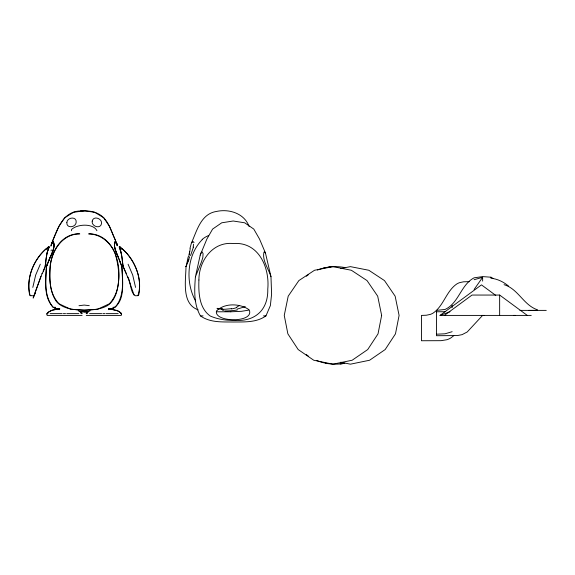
<?xml version="1.0" encoding="UTF-8"?>
<svg xmlns="http://www.w3.org/2000/svg" width="575" height="575" viewBox="0 0 575 575"><rect width="100%" height="100%" fill="white"/><g stroke="black" fill="none" stroke-linecap="round" stroke-linejoin="round"><path stroke-width="0.86" d="M120.383 247.343L119.931 246.927A7.892 2.156 78.6 0 0 119.801 246.826L119.212 247.034L121.354 253.532L123.057 266.347L128.491 279.062L134.076 295.076M45.339 266.275L45.986 259.102L47.402 251.828L49.17 247.034L48.645 246.812A7.892 2.156 -78.6 0 0 48.458 246.905L48.005 247.343M42.018 273.693C47.373 265.866 44.735 255.839 48.983 247.573L48.904 246.74L47.315 248.256M121.756 265.707L121.979 266.678L121.663 265.341M45.324 266.354L45.382 265.557M195.421 276.798C194.386 289.958 193.595 304.038 200.438 315.876C210.04 322.748 222 321.878 233.198 322.007C244.404 321.878 256.364 322.748 265.966 315.876L270.379 305.562L271.608 294.091L270.976 276.719L265.456 253.007L259.512 239.035L253.791 229.08L244.67 222.798L233.198 221.001L221.734 222.798L212.613 229.08L206.892 239.035L200.215 255.113L195.421 276.798L201.588 261.618L202.86 257.277L203.076 253.575L202.242 251.943L201.157 252.691L200.215 255.113M45.332 266.096L45.403 265.291M185.998 266.743C185.804 280.78 181.305 303.887 198.195 309.875M47.337 313.627L46.834 314.518L46.97 313.627M46.51 265.995L46.431 266.685L47.955 263.142M46.582 265.693L46.41 266.649L46.719 265.154M32.811 287.399L35.657 275.116L40.3 264.213M193.452 247.092L190.548 255.602M189.973 248.386L191.267 243.556L192.568 241.73A7.978 1.89 -86.8 0 1 192.898 241.787M187.278 261.273L186.401 264.831M47.085 253.237L47.991 249.881M50.902 246.143L52.548 241.982M51.002 245.748L52.059 242.657L52.807 241.787L53.561 241.982C55.574 250.563 48.652 258.707 46.41 266.649L47.56 264.169M138.755 294.838C142.233 277.711 134.751 259.095 121.375 248.069M127.42 276.28C130.992 281.398 130.094 292.919 135.377 295.751C136.21 295.73 137.044 295.694 137.878 295.658C143.506 279.917 134.564 259.174 121.677 248.307M42.068 273.578C41.4 275.669 28.038 310.924 35.255 293.157M40.954 276.309L34.306 295.076M48.127 262.703C49.63 256.091 56.321 248.551 53.231 241.759L52.145 242.506L51.211 244.921L52.145 242.506L52.857 241.773L53.54 241.996C55.387 248.537 50.737 254.761 48.846 260.849M52.009 242.578C57.227 229.202 63.2 211.118 80.558 210.953C87.623 210.443 95.177 211.262 101.085 215.496C109.2 221.497 111.399 232.048 115.625 240.623M191.612 242.578C197.009 230.482 201.034 213.742 216.523 211.449C229.159 208.646 244.339 213.397 249.083 226.435M188.959 259.526L186.013 266.613M52.756 240.623L58.902 226.435L64.68 217.738L73.65 212.29L84.194 210.817L94.731 212.29L103.701 217.738L109.48 226.435L116.61 243.211M43.103 271.177L44.922 267.202M270.976 276.719C268.755 269.1 261.963 260.554 263.961 252.087L264.723 252.001L265.456 253.007M47.078 248.623L47.402 248.12M46.561 249.392L48.106 247.207L49.105 246.819A2.71 0.704 -54 0 1 49.191 246.905M474.116 289.469L482.641 277.294L474.116 279.709M482.641 315.352L467.195 331.991L462.077 334.65L457.441 335.556L436.461 335.721L436.461 310.385L445.057 309.458C458.922 303.061 460.726 284.833 474.116 277.818L482.641 276.604L490.971 277.207L493.249 278.523M47.56 247.89L48.437 246.941M86.789 312.649L88.284 311.513M46.704 248.307C33.652 259.44 26.162 277.854 29.627 294.838M239.301 305.533L236.677 307.194M47.639 312.563L52.16 310.234L58.7 308.976M47.006 248.069C33.494 259.217 25.595 278.602 30.144 295.636C30.935 295.672 33.702 295.823 33.472 295.73M453.783 335.685L450.843 337.92A17.322 17.322 0 0 1 446.926 339.717L441.039 340.68L421.439 340.745L421.439 315.416L426.341 315.237L430.258 314.41A14.957 14.957 0 0 0 433.198 313.037C443.742 305.778 446.178 291.266 456.723 284.007A14.957 14.957 0 0 1 459.669 282.634L463.587 281.8L469.466 281.635M202.292 239.581C186.832 255.084 185.157 282.404 195.665 301.106M531.228 315.409L440.019 315.409L481.469 284.869L495.758 295.406M444.382 315.409L472.018 295.054L499.646 295.054L527.275 315.409M306.267 276.237L308.229 274.857M113.843 308.236L110.63 309.587M245.281 306.619L237.051 309.142M90.138 310.787L87.716 311.909L86.149 313.627L87.508 313.627M317.407 270.063C326.054 266.606 335.699 265.765 344.835 267.569M440.019 315.409L449.966 311.743M108.718 309.681C127.082 305.62 122.116 280.492 121.828 266.743M452.144 331.696L445.057 333.795L436.461 334.212M58.779 309.149L57.047 309.63L58.226 309.307M58.542 309.228L57.148 309.594L59.254 309.048M117.343 245.733L116.344 242.621L115.647 241.773L114.914 241.938L114.411 243.347L114.518 246.553L115.927 251.476L121.958 266.671L121.656 266.038M323.466 268.094L325.802 267.569M248.558 310.162L241.507 311.312L230.755 311.787M340.752 268.532L350.398 266.635L368.812 270.257L384.488 280.586L395.147 296.183L399.093 315.409L395.478 333.852L385.171 349.557L369.596 360.238L350.398 364.183L340.795 362.214M316.66 360.475C325.507 364.14 335.441 365.125 344.835 363.249M30.008 295.615L30.87 295.615M117.063 244.627L116.366 242.664L115.661 241.773L114.942 241.888C112.973 247.207 116.84 252.619 118.364 257.586M231.33 308.674L225.709 309.206A53.662 52.699 1 0 1 221.727 309.264M79.774 233.946C62.402 233.723 51.599 250.858 50.226 266.62C49.27 279.587 49.443 293.789 59.009 303.772L70.804 309.293L84.194 310.169C92.144 310.018 100.474 309.58 107.554 305.569C116.143 299.661 117.983 288.557 118.766 278.889C120.448 259.713 111.78 234.233 89.024 233.745M328.16 267.159L330.539 266.872M78.991 305.713L84.194 305.066L89.269 305.663M340.098 363.953L342.47 363.659M59.743 308.868L58.183 309.048L59.771 308.868C55.293 309.501 49.917 309.81 46.913 313.627L48.034 313.627M79.278 233.716C60.404 233.809 50.37 253.108 49.903 269.826C49.407 280.708 50.083 292.495 56.53 301.71C63.444 309.285 74.585 309.839 84.194 310.169L97.577 309.249L109.423 303.758C121.929 290.116 119.794 269.682 115.086 253.208C110.486 242.585 100.603 233.91 88.6 233.967M86.106 311.449L82.635 311.478M85.74 311.485L82.275 311.434M80.579 210.953L84.194 210.817M137.756 295.607L138.352 295.615M84.194 311.815L88.428 311.772L79.961 311.779M230.783 311.787L216.804 311.787M482.209 315.416L484.172 315.409M436.461 311.772L445.057 311.736M223.862 310.169L223.538 310.169M71.451 230.733L71.573 229.447C77.46 223.876 93.43 223.201 96.931 230.733M55.624 307.294L53.144 307.294C43.089 296.765 45.978 280.061 46.395 266.743C45.669 280.406 43.815 295.974 53.144 307.294L59.663 309.681M112.894 307.294L115.237 307.294C124.567 295.974 122.719 280.406 121.993 266.743M519.915 310.385L546.25 310.385M80.665 311.815L87.716 311.815M50.205 313.627L62.172 313.627M63.365 313.627L65.536 313.627M66.743 313.627L78.804 313.627M80.874 313.627L82.232 313.627L80.665 311.909L78.243 310.787M89.578 313.627L101.638 313.627M102.846 313.627L105.017 313.627M106.21 313.627L118.177 313.627M120.347 313.627L121.469 313.627L118.587 311.125L111.097 309.149M47.021 315.409L82.103 315.409M86.279 315.409L121.361 315.409M200.438 315.876L203.054 315.876M263.494 315.876L265.966 315.876M528.756 310.378L537.51 310.385M515.538 315.409L513.583 315.402M223.021 310.162L222.41 310.162M221.727 309.192L217.645 308.854M108.675 308.868L116.754 310.414L120.915 312.735M325.802 363.249L328.16 363.659M110.156 309.307L111.313 309.63M57.752 309.587L54.539 308.236M504.059 284.668C518.24 288.866 523.581 305.253 537.51 309.817M121.821 249.392L120.276 247.207L119.32 246.776A2.71 0.704 54 0 0 119.19 246.905M306.267 354.588L308.229 355.968M80.435 311.715L81.506 312.563M508.638 286.156C503.592 281.923 497.576 278.933 490.971 278.235L490.971 277.229M119.945 246.941L120.822 247.89M121.591 265.894L121.979 266.649L119.945 261.589M121.073 248.263L119.478 246.74L121.972 256.738L123.05 266.34L123.007 265.557M120.98 248.12L121.303 248.623M121.922 266.62L121.181 264.838M128.081 264.213L132.724 275.116L135.571 287.399M123.46 267.202L126.363 273.693M120.362 262.667C118.443 255.897 112.995 249.14 114.95 241.895L115.712 241.816L116.445 242.815L117.192 245.094M122.834 266.096L122.561 264.708M116.711 243.498L116.977 244.318M116.768 243.656L116.926 244.152M120.398 249.881L121.296 253.237M121.763 265.729L121.979 266.649M121.411 313.627L121.548 314.518L121.052 313.627M122.978 265.291L123.05 266.096M499.646 295.054L499.646 315.409M482.641 277.294L482.641 281.103M452.144 305.339L452.144 307.603M237.238 310.018A68.669 59.879 0.5 0 1 224.803 310.96M222.403 308.523A65.837 55.006 0 0 1 216.983 308.358M202.163 239.43A24.394 23.834 51.8 0 1 208.646 235.527M236.799 307.496A22.102 21.843 2.1 0 1 231.358 308.919M192.862 241.967A7.353 2.278 -74.7 0 1 194.005 242.585M193.437 244.159A7.41 2.379 -73.7 0 1 193.15 247.193M187.874 261.46A27.801 1.804 -66.5 0 1 189.649 256.982M186.357 265.528A8.323 0.403 -70.7 0 1 185.775 266.62M188.169 256.903A11.098 0.683 -78.2 0 1 187.299 260.834M190.232 248.738A15.856 0.841 -78.3 0 1 188.715 256.759M189.161 254.402A18.666 0.719 -79.5 0 1 189.721 251.541M120.383 247.674A14.382 4.162 81.1 0 1 120.966 248.508M116.912 244.44A16.855 2.832 85.1 0 1 117.07 245M115.791 242.406A11.227 2.307 88 0 1 116.61 244.641M47.416 248.508A14.382 4.162 -81.1 0 1 47.998 247.674M46.755 265.528A8.323 0.403 -70.7 0 1 46.453 266.182M47.287 263.422A8.682 0.388 -71.4 0 1 47.071 263.997M51.11 250.873A16.718 1.15 -80.3 0 1 51.304 249.895M51.491 244.353A15.92 3.551 -88.3 0 1 51.657 243.85M51.757 243.707A11.004 2.587 -89.3 0 1 52.591 242.075M116.955 244.619A14.964 2.602 85.5 0 1 117.228 245.669M115.553 242.168A11.198 2.329 88.1 0 1 116.524 244.648M198.907 280.011C198.49 292.538 198.993 308.049 210.242 316.02C217.839 319.326 225.982 320.491 234.212 320.347C254.653 321.957 268.338 310.32 267.777 289.081C269.812 267.569 258.642 241.478 233.198 243.527C212.513 241.457 198.864 261.1 198.907 280.011M66.844 222.647C66.413 228.807 76.008 227.47 76.188 222.158C76.64 215.984 67.002 217.314 66.844 222.647M92.208 221.131C91.274 226.298 100.373 229.49 101.523 223.682C102.479 218.493 93.337 215.302 92.208 221.131M381.642 315.409L378.027 333.852L367.72 349.557L352.144 360.238L332.947 364.183L313.749 360.238L298.181 349.557L287.867 333.852L284.251 315.409L288.197 296.183L298.856 280.586L314.539 270.257L332.947 266.635L351.361 270.257L367.037 280.586L377.696 296.183L381.642 315.409M216.423 311.161C214.116 322.597 254.941 323.028 249.205 309.896C240.451 303.233 224.092 302.766 216.423 311.161M110.199 309.048L108.61 308.868L110.199 309.048M111.234 309.594L109.128 309.048L111.234 309.594M123.057 266.354L123.028 265.959L123.057 266.354"/></g></svg>
